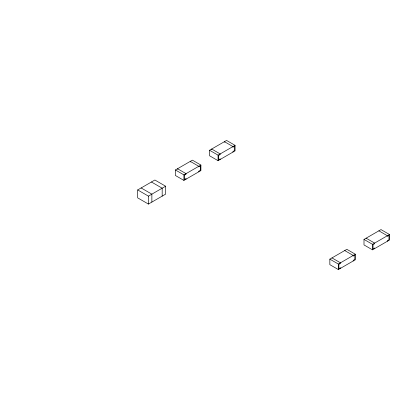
<?xml version="1.0" encoding="UTF-8"?>
<svg xmlns="http://www.w3.org/2000/svg" width="410" height="410" viewBox="0 0 410 410"><rect width="100%" height="100%" fill="white"/><g stroke="black" fill="none" stroke-linecap="round" stroke-linejoin="round"><path stroke-width="0.61" d="M137.693 189.938L154.877 180.016L165.614 186.217L165.614 194.15L148.43 204.072L137.693 197.871L137.693 189.938L148.43 196.134L165.614 186.217M175.403 169.971L192.403 160.156L200.905 165.066L200.905 170.586L183.905 180.4L175.403 175.49L175.403 169.971L183.905 174.88L200.905 165.066M209.561 150.25L226.561 140.435L235.063 145.345L235.063 150.865L218.064 160.679L209.561 155.774L209.561 150.25L218.064 155.159L235.063 145.345M329.845 259.135L346.845 249.321L355.342 254.226L355.342 259.75L338.342 269.565L329.845 264.655L329.845 259.135L338.342 264.045L355.342 254.226M363.998 239.414L380.998 229.6L389.5 234.51L389.5 240.029L372.5 249.844L363.998 244.934L363.998 239.414L372.5 244.324L389.5 234.51M378.876 230.825L387.373 235.735L387.373 236.35L388.967 235.427L388.967 239.722L387.373 240.644L387.373 241.254M366.125 238.189L374.622 243.094L374.622 243.709L373.033 244.632L373.033 248.921L374.622 248.004L374.622 248.619M344.718 250.546L353.22 255.456L353.22 256.071L354.814 255.148L354.814 259.443L353.22 260.36L353.22 260.975M331.967 257.91L340.469 262.815L340.469 263.43L338.875 264.347L338.875 268.642L340.469 267.725L340.469 268.335M151.439 181.999L162.175 188.2L162.175 196.134M141.127 187.949L151.869 194.15L151.869 202.089M372.5 244.324L372.5 249.844M338.342 264.045L338.342 269.565M232.936 152.089L232.936 151.48L234.53 150.557L234.53 146.262L232.936 147.185L232.936 146.57L224.439 141.665L224.439 142.275M220.185 159.454L220.185 158.839L218.591 159.762L218.591 155.467L220.185 154.544L220.185 153.929L211.688 149.025L211.688 149.64M218.064 155.159L218.064 160.679M198.778 171.81L198.778 171.201L200.372 170.278L200.372 165.983L198.778 166.906L198.778 166.291L190.281 161.381L190.281 161.996M186.027 179.175L186.027 178.56L184.438 179.477L184.438 175.188L186.027 174.265L186.027 173.65L177.53 168.746L177.53 169.356M183.905 174.88L183.905 180.4M148.43 196.134L148.43 204.072"/></g></svg>
